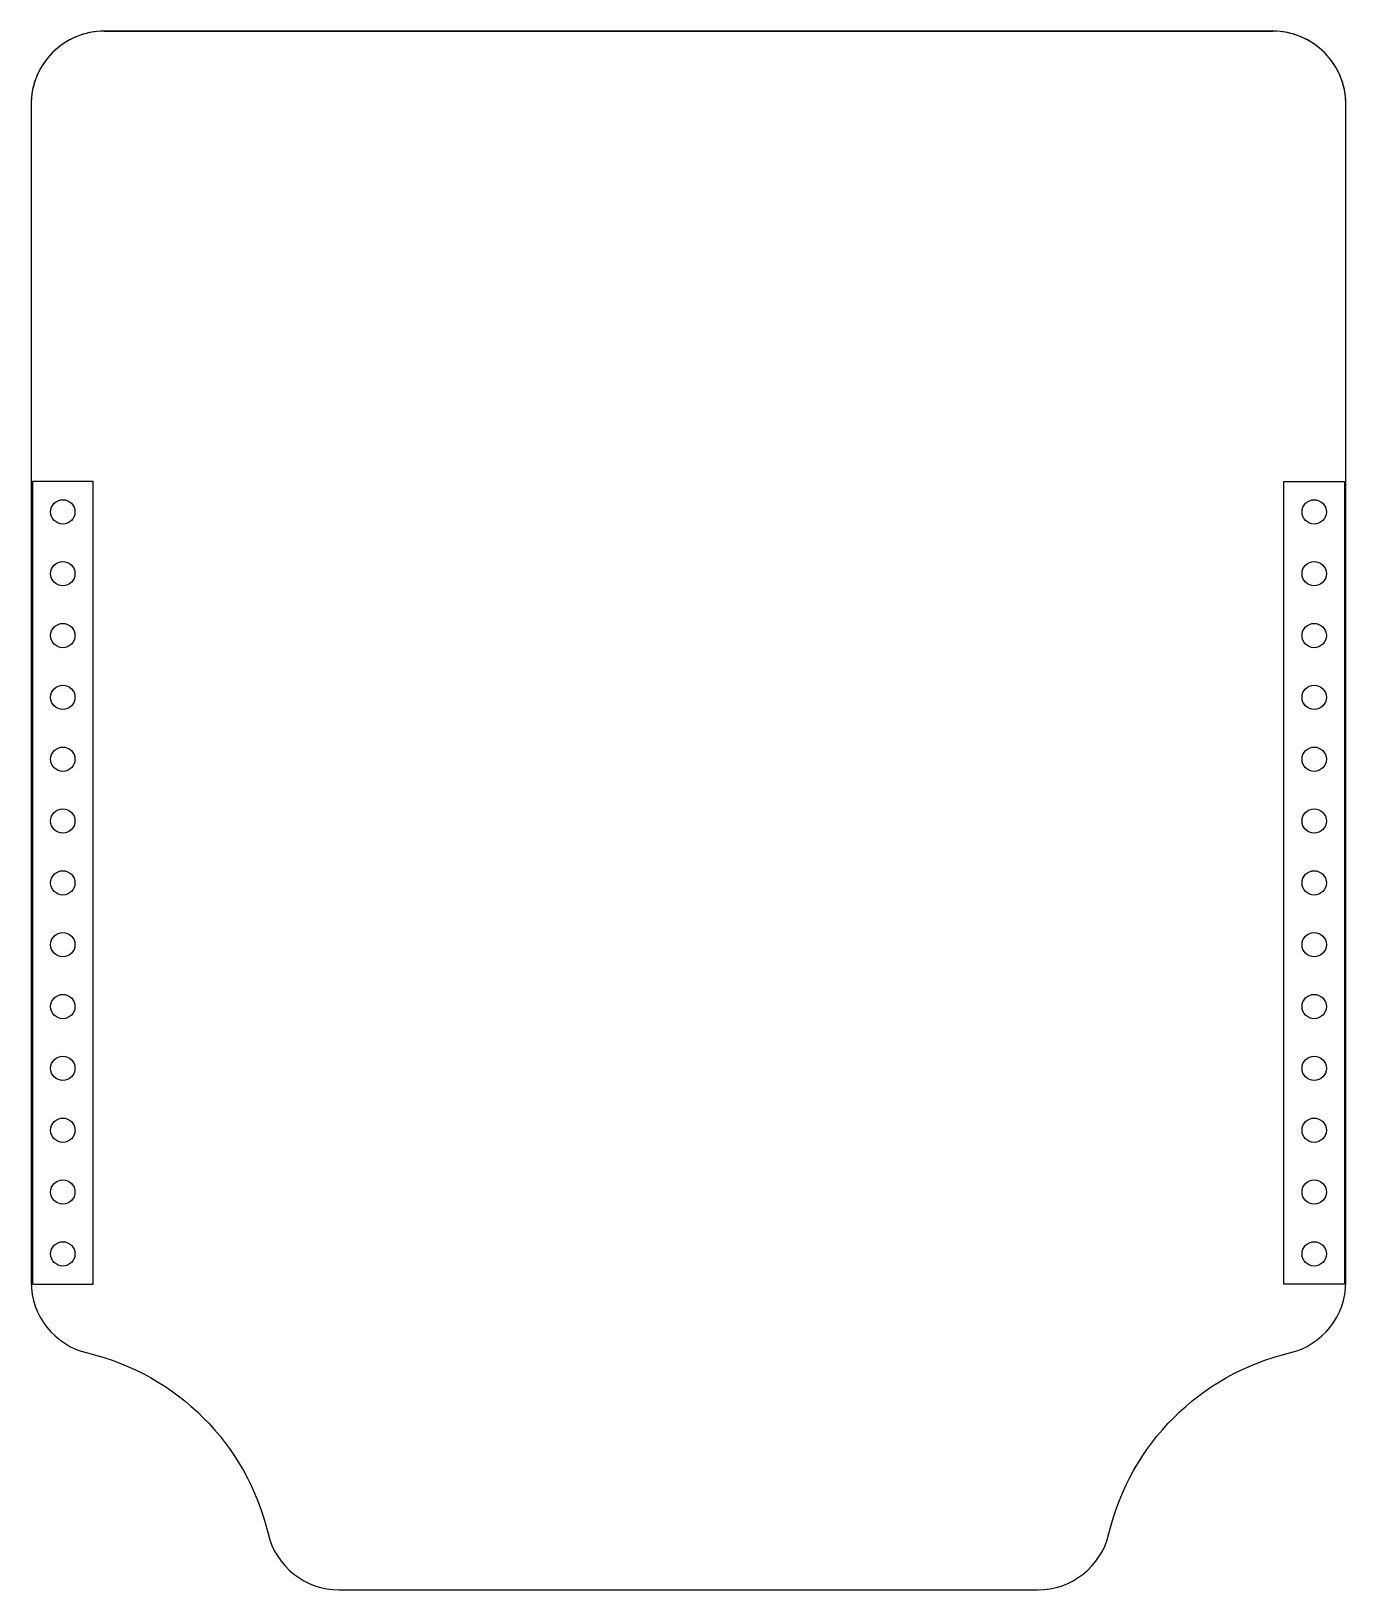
# Model space of a CAD drawing. Header units: millimetres. Extents: x -27 to 27, y -26.5 to 37.5.
import ezdxf

# ---------------------------------------------------------------- set-up
doc = ezdxf.new("R2010")
doc.units = ezdxf.units.MM
doc.layers.get('0').update_dxf_attribs({"linetype": 'CONTINUOUS'})

msp = doc.modelspace()

# ---------------------------------------------------------------- linework, layer by layer
msp.add_line((-24, 37.527), (24, 37.527))
msp.add_lwpolyline([(24.692, -16.77, 0.34754), (27, -13.851), (27, 34.527, 0.414214), (24, 37.527), (-24, 37.527, 0.414214), (-27, 34.527), (-27, -13.851, 0.34754), (-24.692, -16.77, -0.283515), (-17.27, -24.192, 0.34754), (-14.351, -26.5), (14.351, -26.5, 0.34754), (17.27, -24.192, -0.283515)], format="xyb", close=True)
for points in [[(-24.45, 19.03), (-26.95, 19.03), (-26.95, -13.95), (-24.45, -13.95)], [(24.45, -13.95), (24.45, 19.03), (26.95, 19.03), (26.95, -13.95)]]:
    msp.add_lwpolyline(points, close=True)
for centre in [(-25.7, 17.78), (25.7, 17.78), (-25.7, 15.24), (25.7, 15.24), (-25.7, 12.7), (25.7, 12.7), (-25.7, 10.16), (25.7, 10.16), (-25.7, 7.62), (25.7, 7.62), (-25.7, 5.08), (25.7, 5.08), (-25.7, 2.54), (25.7, 2.54), (-25.7, 0), (25.7, 0), (-25.7, -2.54), (25.7, -2.54), (-25.7, -5.08), (25.7, -5.08), (-25.7, -7.62), (25.7, -7.62), (-25.7, -10.16), (25.7, -10.16), (-25.7, -12.7), (25.7, -12.7)]:
    msp.add_circle(centre, 0.5)
for centre, start, end in [((-24, 34.527), 90, 180), ((24, 34.527), 0, 90)]:
    msp.add_arc(centre, 3, start, end)

doc.saveas('drawing.dxf')
